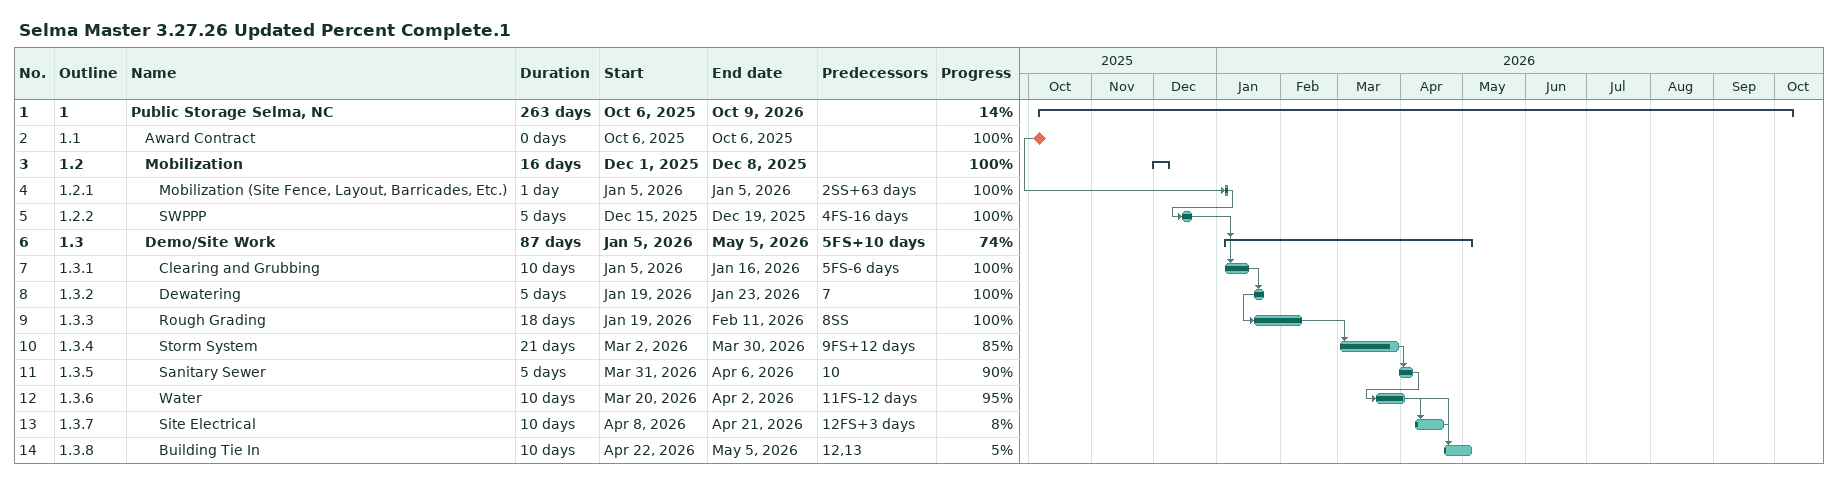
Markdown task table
Selma Master 3.27.26 Updated Percent Complete.1

| ID | WBS | Task | Duration | Start | Finish | Predecessors | % complete |
|---|---|---|---|---|---|---|---|
| 1 | 1 | **Public Storage Selma, NC** | 263d | 2025-10-06 | 2026-10-09 |  | 14 |
| 2 | 1.1 | Award Contract | 0d | 2025-10-06 | 2025-10-06 |  | 100 |
| 3 | 1.2 | **Mobilization** | 16d | 2025-12-01 | 2025-12-08 |  | 100 |
| 4 | 1.2.1 | Mobilization (Site Fence, Layout, Barricades, Etc.) | 1d | 2026-01-05 | 2026-01-05 | 2SS+63d | 100 |
| 5 | 1.2.2 | SWPPP | 5d | 2025-12-15 | 2025-12-19 | 4FS-16d | 100 |
| 6 | 1.3 | **Demo/Site Work** | 87d | 2026-01-05 | 2026-05-05 | 5FS+10d | 74 |
| 7 | 1.3.1 | Clearing and Grubbing | 10d | 2026-01-05 | 2026-01-16 | 5FS-6d | 100 |
| 8 | 1.3.2 | Dewatering | 5d | 2026-01-19 | 2026-01-23 | 7 | 100 |
| 9 | 1.3.3 | Rough Grading | 18d | 2026-01-19 | 2026-02-11 | 8SS | 100 |
| 10 | 1.3.4 | Storm System | 21d | 2026-03-02 | 2026-03-30 | 9FS+12d | 85 |
| 11 | 1.3.5 | Sanitary Sewer | 5d | 2026-03-31 | 2026-04-06 | 10 | 90 |
| 12 | 1.3.6 | Water | 10d | 2026-03-20 | 2026-04-02 | 11FS-12d | 95 |
| 13 | 1.3.7 | Site Electrical | 10d | 2026-04-08 | 2026-04-21 | 12FS+3d | 8 |
| 14 | 1.3.8 | Building Tie In | 10d | 2026-04-22 | 2026-05-05 | 12, 13 | 5 |
